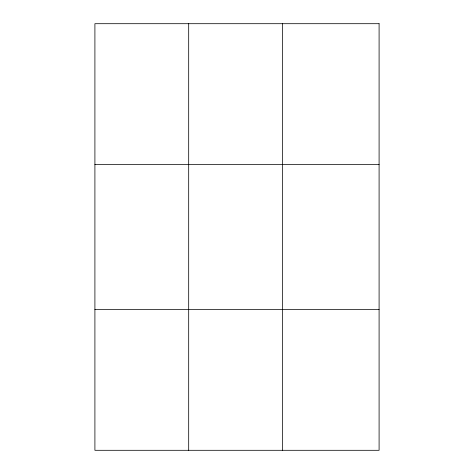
<?xml version="1.0" encoding="UTF-8"?>
<svg xmlns="http://www.w3.org/2000/svg" width="474" height="474" viewBox="0 0 474 474"><rect width="100%" height="100%" fill="white"/><g stroke="black" fill="none" stroke-linecap="round" stroke-linejoin="round"><path stroke-width="0.71" d="M188.688 23.7L188.688 450.3M282.468 23.7L282.468 450.3M94.907 164.478L379.093 164.478M94.907 309.522L379.093 309.522M379.093 23.7L379.093 450.3L94.907 450.3L94.907 23.7L379.093 23.7"/></g></svg>
